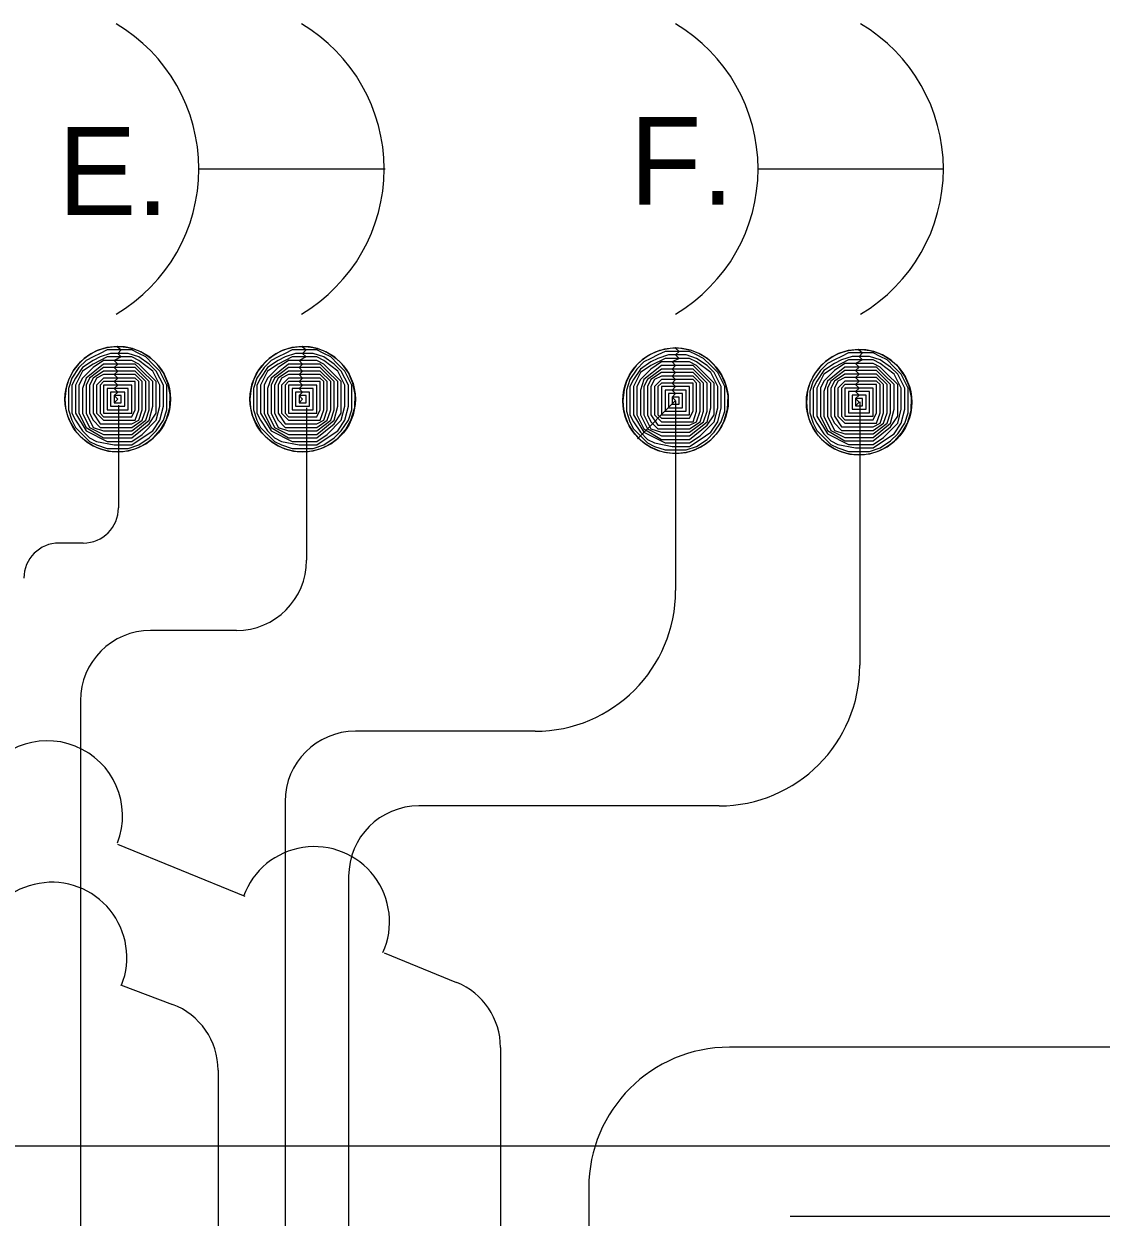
# Model space of a CAD drawing. Extents: x 58165 to 58845, y 43275 to 43715.
# Drawn here: x 58352.31 to 58381.74, y 43418.39 to 43450.97 of the extents above; entities that cross this region are included whole.
import ezdxf

# ---------------------------------------------------------------- set-up
doc = ezdxf.new("R2010")
doc.units = 0
doc.layers.add('Design_EX_Roadway Notes', color=7, linetype='Continuous')
doc.layers.add('Signals_PR_Detector Loop', color=7, linetype='Continuous')

msp = doc.modelspace()

# ---------------------------------------------------------------- linework, layer by layer
at = {"layer": 'Signals_PR_Detector Loop'}
for p, q in [((58357.091, 43447.011), (58362.183, 43447.011)), ((58372.368, 43447.011), (58377.442, 43447.011)), ((58370.115, 43440.679), (58370.115, 43435.497)), ((58375.146, 43440.652), (58375.146, 43433.458)), ((58354.894, 43440.562), (58354.894, 43437.756)), ((58360.035, 43440.489), (58360.035, 43436.327)), ((58353.933, 43436.796), (58353.269, 43436.796)), ((58358.115, 43434.406), (58355.772, 43434.406)), ((58353.852, 43432.486), (58353.852, 43367.637)), ((58366.274, 43431.656), (58361.366, 43431.656)), ((58359.446, 43429.735), (58359.446, 43375.563)), ((58371.305, 43429.617), (58363.102, 43429.617)), ((58354.868, 43428.569), (58358.343, 43427.153)), ((58361.182, 43427.696), (58361.182, 43377.117)), ((58362.153, 43425.603), (58364.132, 43424.796)), ((58354.951, 43424.732), (58356.373, 43424.195)), ((58365.329, 43423.017), (58365.329, 43382.578)), ((58402.575, 43423.026), (58371.582, 43423.026)), ((58357.614, 43422.399), (58357.614, 43373.833)), ((58306.917, 43420.328), (58409.249, 43420.328)), ((58367.741, 43419.185), (58367.741, 43384.765)), ((58373.244, 43418.408), (58411.169, 43418.408))]:
    msp.add_line(p, q, dxfattribs=at)
for points in [[(58354.871, 43442.163), (58354.573, 43442.133), (58354.311, 43442.05), (58354.138, 43441.962), (58353.959, 43441.836), (58353.799, 43441.684), (58353.651, 43441.486), (58353.531, 43441.245), (58353.466, 43441.035), (58353.433, 43440.722), (58353.451, 43440.484), (58353.505, 43440.27), (58353.59, 43440.067), (58353.731, 43439.845), (58353.847, 43439.712), (58354.036, 43439.551), (58354.203, 43439.448), (58354.39, 43439.367), (58354.623, 43439.305), (58354.871, 43439.282), (58355.164, 43439.312), (58355.399, 43439.382), (58355.639, 43439.504), (58355.84, 43439.656), (58356.045, 43439.884), (58356.193, 43440.147), (58356.294, 43440.493), (58356.308, 43440.85), (58356.246, 43441.157), (58356.123, 43441.439), (58355.958, 43441.67), (58355.75, 43441.867), (58355.509, 43442.015), (58355.279, 43442.106), (58355.054, 43442.152), (58354.859, 43442.163), (58354.968, 43442.068), (58354.873, 43442.068), (58354.776, 43442.068), (58354.68, 43442.068), (58354.584, 43442.068), (58354.392, 43441.972), (58354.2, 43441.876), (58354.007, 43441.78), (58353.815, 43441.588), (58353.623, 43441.3), (58353.528, 43441.012), (58353.528, 43440.628), (58353.528, 43440.436), (58353.623, 43440.147), (58353.72, 43439.955), (58353.912, 43439.763), (58354.104, 43439.571), (58354.296, 43439.476), (58354.584, 43439.379), (58354.873, 43439.379), (58355.16, 43439.379), (58355.449, 43439.476), (58355.736, 43439.668), (58355.928, 43439.86), (58356.12, 43440.147), (58356.217, 43440.436), (58356.217, 43440.723), (58356.217, 43441.107), (58356.025, 43441.492), (58355.833, 43441.684), (58355.641, 43441.876), (58355.449, 43441.972), (58355.257, 43442.068), (58355.065, 43442.068), (58354.968, 43442.068), (58354.873, 43441.972), (58354.68, 43441.972), (58354.392, 43441.876), (58354.2, 43441.78), (58353.912, 43441.588), (58353.72, 43441.3), (58353.623, 43441.107), (58353.623, 43440.339), (58353.72, 43440.147), (58353.912, 43439.86), (58354.104, 43439.668), (58354.296, 43439.571), (58354.776, 43439.476), (58355.257, 43439.476), (58355.544, 43439.668), (58355.833, 43439.86), (58356.025, 43440.147), (58356.12, 43440.531), (58356.12, 43441.107), (58355.928, 43441.492), (58355.736, 43441.684), (58355.449, 43441.876), (58355.16, 43441.972), (58354.873, 43441.972), (58354.968, 43441.876), (58354.584, 43441.876), (58354.2, 43441.684), (58353.912, 43441.492), (58353.72, 43441.107), (58353.72, 43440.339)], [(58359.924, 43442.163), (58359.627, 43442.133), (58359.366, 43442.05), (58359.19, 43441.962), (58359.013, 43441.836), (58358.853, 43441.684), (58358.703, 43441.486), (58358.584, 43441.245), (58358.519, 43441.035), (58358.485, 43440.722), (58358.505, 43440.484), (58358.558, 43440.27), (58358.643, 43440.067), (58358.785, 43439.845), (58358.9, 43439.712), (58359.089, 43439.551), (58359.255, 43439.448), (58359.443, 43439.367), (58359.676, 43439.305), (58359.924, 43439.282), (58360.217, 43439.312), (58360.451, 43439.382), (58360.692, 43439.504), (58360.893, 43439.656), (58361.097, 43439.884), (58361.245, 43440.147), (58361.347, 43440.493), (58361.36, 43440.85), (58361.3, 43441.157), (58361.176, 43441.439), (58361.011, 43441.67), (58360.804, 43441.867), (58360.563, 43442.015), (58360.332, 43442.106), (58360.108, 43442.152), (58359.913, 43442.163), (58360.022, 43442.068), (58359.925, 43442.068), (58359.83, 43442.068), (58359.733, 43442.068), (58359.638, 43442.068), (58359.446, 43441.972), (58359.254, 43441.876), (58359.062, 43441.78), (58358.87, 43441.588), (58358.677, 43441.3), (58358.581, 43441.012), (58358.581, 43440.628), (58358.581, 43440.436), (58358.677, 43440.147), (58358.773, 43439.955), (58358.965, 43439.763), (58359.157, 43439.571), (58359.349, 43439.476), (58359.638, 43439.379), (58359.925, 43439.379), (58360.214, 43439.379), (58360.501, 43439.476), (58360.79, 43439.668), (58360.982, 43439.86), (58361.174, 43440.147), (58361.27, 43440.436), (58361.27, 43440.723), (58361.27, 43441.107), (58361.077, 43441.492), (58360.885, 43441.684), (58360.693, 43441.876), (58360.501, 43441.972), (58360.309, 43442.068), (58360.117, 43442.068), (58360.022, 43442.068), (58359.925, 43441.972), (58359.733, 43441.972), (58359.446, 43441.876), (58359.254, 43441.78), (58358.965, 43441.588), (58358.773, 43441.3), (58358.677, 43441.107), (58358.677, 43440.339), (58358.773, 43440.147), (58358.965, 43439.86), (58359.157, 43439.668), (58359.349, 43439.571), (58359.83, 43439.476), (58360.309, 43439.476), (58360.598, 43439.668), (58360.885, 43439.86), (58361.077, 43440.147), (58361.174, 43440.531), (58361.174, 43441.107), (58360.982, 43441.492), (58360.79, 43441.684), (58360.501, 43441.876), (58360.214, 43441.972), (58359.925, 43441.972), (58360.022, 43441.876), (58359.638, 43441.876), (58359.254, 43441.684), (58358.965, 43441.492), (58358.773, 43441.107), (58358.773, 43440.339)], [(58370.11, 43442.122), (58369.814, 43442.092), (58369.552, 43442.01), (58369.377, 43441.921), (58369.2, 43441.797), (58369.04, 43441.644), (58368.89, 43441.445), (58368.771, 43441.204), (58368.707, 43440.994), (58368.672, 43440.681), (58368.692, 43440.444), (58368.745, 43440.229), (58368.83, 43440.026), (58368.972, 43439.805), (58369.087, 43439.671), (58369.276, 43439.51), (58369.442, 43439.408), (58369.63, 43439.326), (58369.862, 43439.264), (58370.11, 43439.241), (58370.404, 43439.272), (58370.638, 43439.343), (58370.879, 43439.464), (58371.08, 43439.616), (58371.284, 43439.845), (58371.432, 43440.106), (58371.535, 43440.453), (58371.547, 43440.811), (58371.487, 43441.118), (58371.363, 43441.399), (58371.198, 43441.629), (58370.991, 43441.826), (58370.75, 43441.976), (58370.519, 43442.065), (58370.295, 43442.112), (58370.1, 43442.122), (58370.209, 43442.028), (58370.112, 43442.028), (58370.017, 43442.028), (58369.92, 43442.028), (58369.825, 43442.028), (58369.633, 43441.932), (58369.44, 43441.836), (58369.248, 43441.74), (58369.056, 43441.548), (58368.864, 43441.26), (58368.768, 43440.971), (58368.768, 43440.587), (58368.768, 43440.395), (58368.864, 43440.108), (58368.96, 43439.916), (58369.152, 43439.724), (58369.344, 43439.532), (58369.536, 43439.435), (58369.825, 43439.34), (58370.112, 43439.34), (58370.401, 43439.34), (58370.688, 43439.435), (58370.977, 43439.627), (58371.169, 43439.819), (58371.361, 43440.108), (58371.456, 43440.395), (58371.456, 43440.684), (58371.456, 43441.068), (58371.264, 43441.452), (58371.072, 43441.644), (58370.88, 43441.836), (58370.688, 43441.932), (58370.496, 43442.028), (58370.304, 43442.028), (58370.209, 43442.028), (58370.112, 43441.932), (58369.92, 43441.932), (58369.633, 43441.836), (58369.44, 43441.74), (58369.152, 43441.548), (58368.96, 43441.26), (58368.864, 43441.068), (58368.864, 43440.3), (58368.96, 43440.108), (58369.152, 43439.819), (58369.344, 43439.627), (58369.536, 43439.532), (58370.017, 43439.435), (58370.496, 43439.435), (58370.785, 43439.627), (58371.072, 43439.819), (58371.264, 43440.108), (58371.361, 43440.492), (58371.361, 43441.068), (58371.169, 43441.452), (58370.977, 43441.644), (58370.688, 43441.836), (58370.401, 43441.932), (58370.112, 43441.932), (58370.209, 43441.836), (58369.825, 43441.836), (58369.44, 43441.644), (58369.152, 43441.452), (58368.96, 43441.068), (58368.96, 43440.3)], [(58375.124, 43442.081), (58374.826, 43442.051), (58374.566, 43441.968), (58374.39, 43441.88), (58374.213, 43441.755), (58374.051, 43441.602), (58373.903, 43441.404), (58373.784, 43441.163), (58373.719, 43440.953), (58373.686, 43440.64), (58373.705, 43440.403), (58373.758, 43440.188), (58373.843, 43439.985), (58373.985, 43439.763), (58374.1, 43439.63), (58374.289, 43439.47), (58374.455, 43439.367), (58374.643, 43439.284), (58374.876, 43439.223), (58375.124, 43439.2), (58375.417, 43439.231), (58375.652, 43439.3), (58375.892, 43439.423), (58376.093, 43439.574), (58376.297, 43439.802), (58376.445, 43440.065), (58376.547, 43440.412), (58376.56, 43440.769), (58376.498, 43441.076), (58376.376, 43441.357), (58376.211, 43441.588), (58376.002, 43441.785), (58375.763, 43441.933), (58375.532, 43442.022), (58375.308, 43442.071), (58375.113, 43442.081), (58375.221, 43441.986), (58375.125, 43441.986), (58375.028, 43441.986), (58374.933, 43441.986), (58374.836, 43441.986), (58374.644, 43441.891), (58374.452, 43441.794), (58374.26, 43441.699), (58374.068, 43441.507), (58373.876, 43441.218), (58373.781, 43440.931), (58373.781, 43440.546), (58373.781, 43440.354), (58373.876, 43440.065), (58373.973, 43439.873), (58374.165, 43439.681), (58374.357, 43439.489), (58374.549, 43439.394), (58374.836, 43439.297), (58375.125, 43439.297), (58375.413, 43439.297), (58375.701, 43439.394), (58375.989, 43439.586), (58376.181, 43439.778), (58376.373, 43440.065), (58376.47, 43440.354), (58376.47, 43440.642), (58376.47, 43441.026), (58376.278, 43441.41), (58376.086, 43441.602), (58375.893, 43441.794), (58375.701, 43441.891), (58375.509, 43441.986), (58375.317, 43441.986), (58375.221, 43441.986), (58375.125, 43441.891), (58374.933, 43441.891), (58374.644, 43441.794), (58374.452, 43441.699), (58374.165, 43441.507), (58373.973, 43441.218), (58373.876, 43441.026), (58373.876, 43440.258), (58373.973, 43440.065), (58374.165, 43439.778), (58374.357, 43439.586), (58374.549, 43439.489), (58375.028, 43439.394), (58375.509, 43439.394), (58375.797, 43439.586), (58376.086, 43439.778), (58376.278, 43440.065), (58376.373, 43440.45), (58376.373, 43441.026), (58376.181, 43441.41), (58375.989, 43441.602), (58375.701, 43441.794), (58375.413, 43441.891), (58375.125, 43441.891), (58375.221, 43441.794), (58374.836, 43441.794), (58374.452, 43441.602), (58374.165, 43441.41), (58373.973, 43441.026), (58373.973, 43440.258)], [(58353.72, 43440.339), (58354.007, 43439.86), (58354.584, 43439.571), (58355.257, 43439.571), (58355.544, 43439.763), (58355.928, 43440.147), (58356.025, 43440.531), (58356.025, 43441.107), (58355.833, 43441.492), (58355.449, 43441.78), (58355.257, 43441.876), (58354.968, 43441.876), (58354.776, 43441.78), (58354.488, 43441.78), (58354.2, 43441.588), (58353.912, 43441.3), (58353.815, 43441.107), (58353.815, 43440.339), (58354.007, 43439.955), (58354.488, 43439.668), (58355.257, 43439.668), (58355.736, 43440.052), (58355.928, 43440.339), (58355.928, 43441.204), (58355.641, 43441.492), (58355.449, 43441.684), (58355.257, 43441.78), (58354.776, 43441.78), (58354.873, 43441.684), (58354.488, 43441.684), (58354.007, 43441.3), (58353.912, 43441.012), (58353.912, 43440.339), (58354.104, 43439.955), (58354.488, 43439.763), (58355.257, 43439.763), (58355.736, 43440.147), (58355.833, 43440.531), (58355.833, 43441.204), (58355.544, 43441.492), (58355.352, 43441.684), (58354.873, 43441.684), (58354.776, 43441.588), (58354.488, 43441.588), (58354.104, 43441.3), (58354.007, 43441.107), (58354.007, 43440.339), (58354.2, 43439.955), (58354.488, 43439.86), (58355.257, 43439.86), (58355.641, 43440.147), (58355.736, 43440.436), (58355.736, 43441.204), (58355.352, 43441.588), (58354.776, 43441.588), (58354.873, 43441.492), (58354.488, 43441.492), (58354.2, 43441.3), (58354.104, 43441.107), (58354.104, 43440.339), (58354.2, 43440.147), (58354.392, 43439.955), (58355.257, 43439.955), (58355.544, 43440.147), (58355.641, 43440.436), (58355.641, 43441.204), (58355.352, 43441.492), (58354.873, 43441.492), (58354.776, 43441.396), (58354.488, 43441.396), (58354.296, 43441.3), (58354.2, 43441.107), (58354.2, 43440.339), (58354.392, 43440.052), (58355.257, 43440.052), (58355.449, 43440.147), (58355.544, 43440.436), (58355.544, 43441.204), (58355.352, 43441.396), (58354.776, 43441.396), (58354.873, 43441.3), (58354.488, 43441.3), (58354.296, 43441.107), (58354.296, 43440.339), (58354.488, 43440.147), (58355.352, 43440.147), (58355.449, 43440.436), (58355.449, 43441.204), (58355.352, 43441.3), (58354.873, 43441.3), (58354.776, 43441.204), (58354.488, 43441.204), (58354.392, 43441.107), (58354.392, 43440.339), (58354.488, 43440.244), (58355.257, 43440.244), (58355.352, 43440.436), (58355.352, 43441.204), (58354.776, 43441.204), (58354.873, 43441.107), (58354.488, 43441.107)], [(58358.773, 43440.339), (58359.062, 43439.86), (58359.638, 43439.571), (58360.309, 43439.571), (58360.598, 43439.763), (58360.982, 43440.147), (58361.077, 43440.531), (58361.077, 43441.107), (58360.885, 43441.492), (58360.501, 43441.78), (58360.309, 43441.876), (58360.022, 43441.876), (58359.83, 43441.78), (58359.541, 43441.78), (58359.254, 43441.588), (58358.965, 43441.3), (58358.87, 43441.107), (58358.87, 43440.339), (58359.062, 43439.955), (58359.541, 43439.668), (58360.309, 43439.668), (58360.79, 43440.052), (58360.982, 43440.339), (58360.982, 43441.204), (58360.693, 43441.492), (58360.501, 43441.684), (58360.309, 43441.78), (58359.83, 43441.78), (58359.925, 43441.684), (58359.541, 43441.684), (58359.062, 43441.3), (58358.965, 43441.012), (58358.965, 43440.339), (58359.157, 43439.955), (58359.541, 43439.763), (58360.309, 43439.763), (58360.79, 43440.147), (58360.885, 43440.531), (58360.885, 43441.204), (58360.598, 43441.492), (58360.406, 43441.684), (58359.925, 43441.684), (58359.83, 43441.588), (58359.541, 43441.588), (58359.157, 43441.3), (58359.062, 43441.107), (58359.062, 43440.339), (58359.254, 43439.955), (58359.541, 43439.86), (58360.309, 43439.86), (58360.693, 43440.147), (58360.79, 43440.436), (58360.79, 43441.204), (58360.406, 43441.588), (58359.83, 43441.588), (58359.925, 43441.492), (58359.541, 43441.492), (58359.254, 43441.3), (58359.157, 43441.107), (58359.157, 43440.339), (58359.254, 43440.147), (58359.446, 43439.955), (58360.309, 43439.955), (58360.598, 43440.147), (58360.693, 43440.436), (58360.693, 43441.204), (58360.406, 43441.492), (58359.925, 43441.492), (58359.83, 43441.396), (58359.541, 43441.396), (58359.349, 43441.3), (58359.254, 43441.107), (58359.254, 43440.339), (58359.446, 43440.052), (58360.309, 43440.052), (58360.501, 43440.147), (58360.598, 43440.436), (58360.598, 43441.204), (58360.406, 43441.396), (58359.83, 43441.396), (58359.925, 43441.3), (58359.541, 43441.3), (58359.349, 43441.107), (58359.349, 43440.339), (58359.541, 43440.147), (58360.406, 43440.147), (58360.501, 43440.436), (58360.501, 43441.204), (58360.406, 43441.3), (58359.925, 43441.3), (58359.83, 43441.204), (58359.541, 43441.204), (58359.446, 43441.107), (58359.446, 43440.339), (58359.541, 43440.244), (58360.309, 43440.244), (58360.406, 43440.436), (58360.406, 43441.204), (58359.83, 43441.204), (58359.925, 43441.107), (58359.541, 43441.107)], [(58368.96, 43440.3), (58369.248, 43439.819), (58369.825, 43439.532), (58370.496, 43439.532), (58370.785, 43439.724), (58371.169, 43440.108), (58371.264, 43440.492), (58371.264, 43441.068), (58371.072, 43441.452), (58370.688, 43441.74), (58370.496, 43441.836), (58370.209, 43441.836), (58370.017, 43441.74), (58369.728, 43441.74), (58369.44, 43441.548), (58369.152, 43441.26), (58369.056, 43441.068), (58369.056, 43440.3), (58369.248, 43439.916), (58369.728, 43439.627), (58370.496, 43439.627), (58370.977, 43440.011), (58371.169, 43440.3), (58371.169, 43441.163), (58370.88, 43441.452), (58370.688, 43441.644), (58370.496, 43441.74), (58370.017, 43441.74), (58370.112, 43441.644), (58369.728, 43441.644), (58369.248, 43441.26), (58369.152, 43440.971), (58369.152, 43440.3), (58369.344, 43439.916), (58369.728, 43439.724), (58370.496, 43439.724), (58370.977, 43440.108), (58371.072, 43440.492), (58371.072, 43441.163), (58370.785, 43441.452), (58370.593, 43441.644), (58370.112, 43441.644), (58370.017, 43441.548), (58369.728, 43441.548), (58369.344, 43441.26), (58369.248, 43441.068), (58369.248, 43440.3), (58369.44, 43439.916), (58369.728, 43439.819), (58370.496, 43439.819), (58370.88, 43440.108), (58370.977, 43440.395), (58370.977, 43441.163), (58370.593, 43441.548), (58370.017, 43441.548), (58370.112, 43441.452), (58369.728, 43441.452), (58369.44, 43441.26), (58369.344, 43441.068), (58369.344, 43440.3), (58369.44, 43440.108), (58369.633, 43439.916), (58370.496, 43439.916), (58370.785, 43440.108), (58370.88, 43440.395), (58370.88, 43441.163), (58370.593, 43441.452), (58370.112, 43441.452), (58370.017, 43441.355), (58369.728, 43441.355), (58369.536, 43441.26), (58369.44, 43441.068), (58369.44, 43440.3), (58369.633, 43440.011), (58370.496, 43440.011), (58370.688, 43440.108), (58370.785, 43440.395), (58370.785, 43441.163), (58370.593, 43441.355), (58370.017, 43441.355), (58370.112, 43441.26), (58369.728, 43441.26), (58369.536, 43441.068), (58369.536, 43440.3), (58369.728, 43440.108), (58370.593, 43440.108), (58370.688, 43440.395), (58370.688, 43441.163), (58370.593, 43441.26), (58370.112, 43441.26), (58370.017, 43441.163), (58369.728, 43441.163), (58369.633, 43441.068), (58369.633, 43440.3), (58369.728, 43440.203), (58370.496, 43440.203), (58370.593, 43440.395), (58370.593, 43441.163), (58370.017, 43441.163), (58370.112, 43441.068), (58369.728, 43441.068)], [(58373.973, 43440.258), (58374.26, 43439.778), (58374.836, 43439.489), (58375.509, 43439.489), (58375.797, 43439.681), (58376.181, 43440.065), (58376.278, 43440.45), (58376.278, 43441.026), (58376.086, 43441.41), (58375.701, 43441.699), (58375.509, 43441.794), (58375.221, 43441.794), (58375.028, 43441.699), (58374.741, 43441.699), (58374.452, 43441.507), (58374.165, 43441.218), (58374.068, 43441.026), (58374.068, 43440.258), (58374.26, 43439.873), (58374.741, 43439.586), (58375.509, 43439.586), (58375.989, 43439.97), (58376.181, 43440.258), (58376.181, 43441.123), (58375.893, 43441.41), (58375.701, 43441.602), (58375.509, 43441.699), (58375.028, 43441.699), (58375.125, 43441.602), (58374.741, 43441.602), (58374.26, 43441.218), (58374.165, 43440.931), (58374.165, 43440.258), (58374.357, 43439.873), (58374.741, 43439.681), (58375.509, 43439.681), (58375.989, 43440.065), (58376.086, 43440.45), (58376.086, 43441.123), (58375.797, 43441.41), (58375.605, 43441.602), (58375.125, 43441.602), (58375.028, 43441.507), (58374.741, 43441.507), (58374.357, 43441.218), (58374.26, 43441.026), (58374.26, 43440.258), (58374.452, 43439.873), (58374.741, 43439.778), (58375.509, 43439.778), (58375.893, 43440.065), (58375.989, 43440.354), (58375.989, 43441.123), (58375.605, 43441.507), (58375.028, 43441.507), (58375.125, 43441.41), (58374.741, 43441.41), (58374.452, 43441.218), (58374.357, 43441.026), (58374.357, 43440.258), (58374.452, 43440.065), (58374.644, 43439.873), (58375.509, 43439.873), (58375.797, 43440.065), (58375.893, 43440.354), (58375.893, 43441.123), (58375.605, 43441.41), (58375.125, 43441.41), (58375.028, 43441.315), (58374.741, 43441.315), (58374.549, 43441.218), (58374.452, 43441.026), (58374.452, 43440.258), (58374.644, 43439.97), (58375.509, 43439.97), (58375.701, 43440.065), (58375.797, 43440.354), (58375.797, 43441.123), (58375.605, 43441.315), (58375.028, 43441.315), (58375.125, 43441.218), (58374.741, 43441.218), (58374.549, 43441.026), (58374.549, 43440.258), (58374.741, 43440.065), (58375.605, 43440.065), (58375.701, 43440.354), (58375.701, 43441.123), (58375.605, 43441.218), (58375.125, 43441.218), (58375.028, 43441.123), (58374.741, 43441.123), (58374.644, 43441.026), (58374.644, 43440.258), (58374.741, 43440.162), (58375.509, 43440.162), (58375.605, 43440.354), (58375.605, 43441.123), (58375.028, 43441.123), (58375.125, 43441.026), (58374.741, 43441.026)], [(58354.488, 43441.107), (58354.488, 43440.339), (58355.257, 43440.339), (58355.257, 43441.107), (58354.873, 43441.107), (58354.776, 43441.012), (58354.584, 43441.012), (58354.584, 43440.436), (58355.16, 43440.436), (58355.16, 43441.012), (58354.776, 43441.012), (58354.873, 43440.915), (58354.68, 43440.915), (58354.68, 43440.531), (58355.065, 43440.531), (58355.065, 43440.915), (58354.873, 43440.915), (58354.776, 43440.82), (58354.776, 43440.628), (58354.968, 43440.628), (58354.968, 43440.82), (58354.776, 43440.82), (58354.873, 43440.723), (58354.776, 43440.628)], [(58359.541, 43441.107), (58359.541, 43440.339), (58360.309, 43440.339), (58360.309, 43441.107), (58359.925, 43441.107), (58359.83, 43441.012), (58359.638, 43441.012), (58359.638, 43440.436), (58360.214, 43440.436), (58360.214, 43441.012), (58359.83, 43441.012), (58359.925, 43440.915), (58359.733, 43440.915), (58359.733, 43440.531), (58360.117, 43440.531), (58360.117, 43440.915), (58359.925, 43440.915), (58359.83, 43440.82), (58359.83, 43440.628), (58360.022, 43440.628), (58360.022, 43440.82), (58359.83, 43440.82), (58359.925, 43440.723), (58359.83, 43440.628)], [(58369.728, 43441.068), (58369.728, 43440.3), (58370.496, 43440.3), (58370.496, 43441.068), (58370.112, 43441.068), (58370.017, 43440.971), (58369.825, 43440.971), (58369.825, 43440.395), (58370.401, 43440.395), (58370.401, 43440.971), (58370.017, 43440.971), (58370.112, 43440.876), (58369.92, 43440.876), (58369.92, 43440.492), (58370.304, 43440.492), (58370.304, 43440.876), (58370.112, 43440.876), (58370.017, 43440.779), (58370.017, 43440.587), (58370.209, 43440.587), (58370.209, 43440.779), (58370.017, 43440.779), (58370.112, 43440.684), (58369.071, 43439.642)], [(58374.741, 43441.026), (58374.741, 43440.258), (58375.509, 43440.258), (58375.509, 43441.026), (58375.125, 43441.026), (58375.028, 43440.931), (58374.836, 43440.931), (58374.836, 43440.354), (58375.413, 43440.354), (58375.413, 43440.931), (58375.028, 43440.931), (58375.125, 43440.834), (58374.933, 43440.834), (58374.933, 43440.45), (58375.317, 43440.45), (58375.317, 43440.834), (58375.125, 43440.834), (58375.028, 43440.738), (58375.028, 43440.546), (58375.221, 43440.546), (58375.221, 43440.738), (58375.028, 43440.738), (58375.125, 43440.642), (58375.028, 43440.546)]]:
    msp.add_lwpolyline(points, dxfattribs=at)
for centre in [(58354.873, 43440.723), (58359.926, 43440.723), (58370.113, 43440.683), (58375.126, 43440.641)]:
    msp.add_circle(centre, 1.44, dxfattribs=at)
for centre, radius, start, end in [((58352.485, 43447.011), 4.605, 300.6211, 59.379), ((58357.546, 43447.011), 4.605, 300.6211, 59.379), ((58367.763, 43447.011), 4.605, 300.6211, 59.379), ((58372.824, 43447.011), 4.605, 300.6211, 59.379), ((58353.934, 43437.756), 0.96, 270, 0), ((58353.27, 43435.836), 0.96, 90, 180), ((58358.114, 43436.327), 1.921, 270, 0), ((58366.274, 43435.497), 3.841, 270, 0), ((58355.773, 43432.486), 1.921, 90, 180), ((58371.306, 43433.458), 3.841, 270, 0), ((58361.367, 43429.735), 1.921, 90, 180), ((58352.951, 43429.34), 2.055, 339.0341, 157.2942), ((58363.103, 43427.696), 1.921, 90, 180), ((58360.244, 43426.45), 2.055, 335.8219, 160.0858), ((58353.068, 43425.475), 2.055, 338.5119, 160.2403), ((58363.409, 43423.017), 1.921, 0, 67.8441), ((58355.693, 43422.399), 1.921, 0, 69.2969), ((58371.582, 43419.185), 3.841, 90, 180)]:
    msp.add_arc(centre, radius, start, end, dxfattribs=at)

# ---------------------------------------------------------------- texts
at = {"layer": 'Design_EX_Roadway Notes'}
for s, p in [('F.', (58368.859, 43446.033)), ('E.', (58353.239, 43445.755))]:
    msp.add_text(s, height=2.4008, dxfattribs=at).set_placement(p)

doc.saveas('drawing.dxf')
